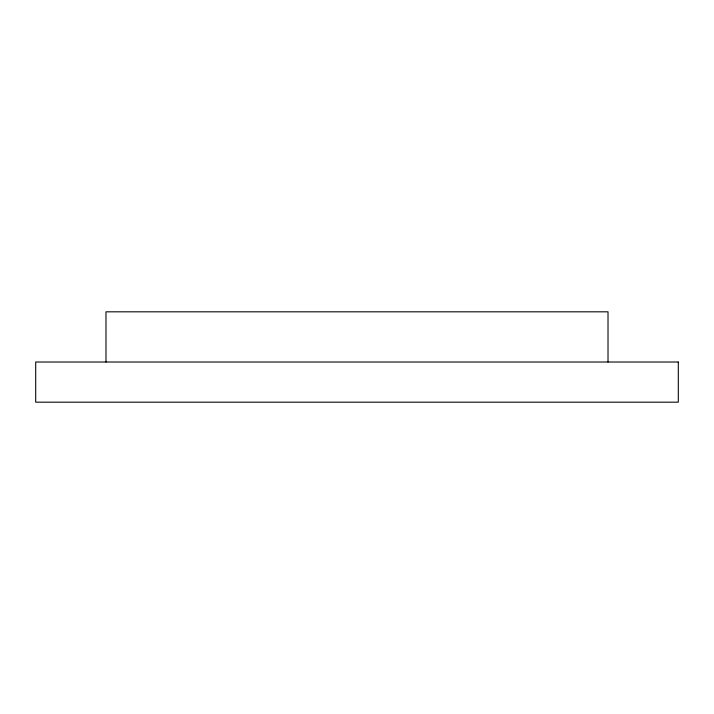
<?xml version="1.0" encoding="UTF-8"?>
<svg xmlns="http://www.w3.org/2000/svg" width="714" height="714" viewBox="0 0 714 714"><rect width="100%" height="100%" fill="white"/><g stroke="black" fill="none" stroke-linecap="round" stroke-linejoin="round"><path stroke-width="1.07" d="M608.016 362.016L608.016 311.822L105.984 311.822L105.984 362.016M678.3 362.016L35.7 362.016L35.7 402.178L678.3 402.178L678.3 362.016"/></g></svg>
